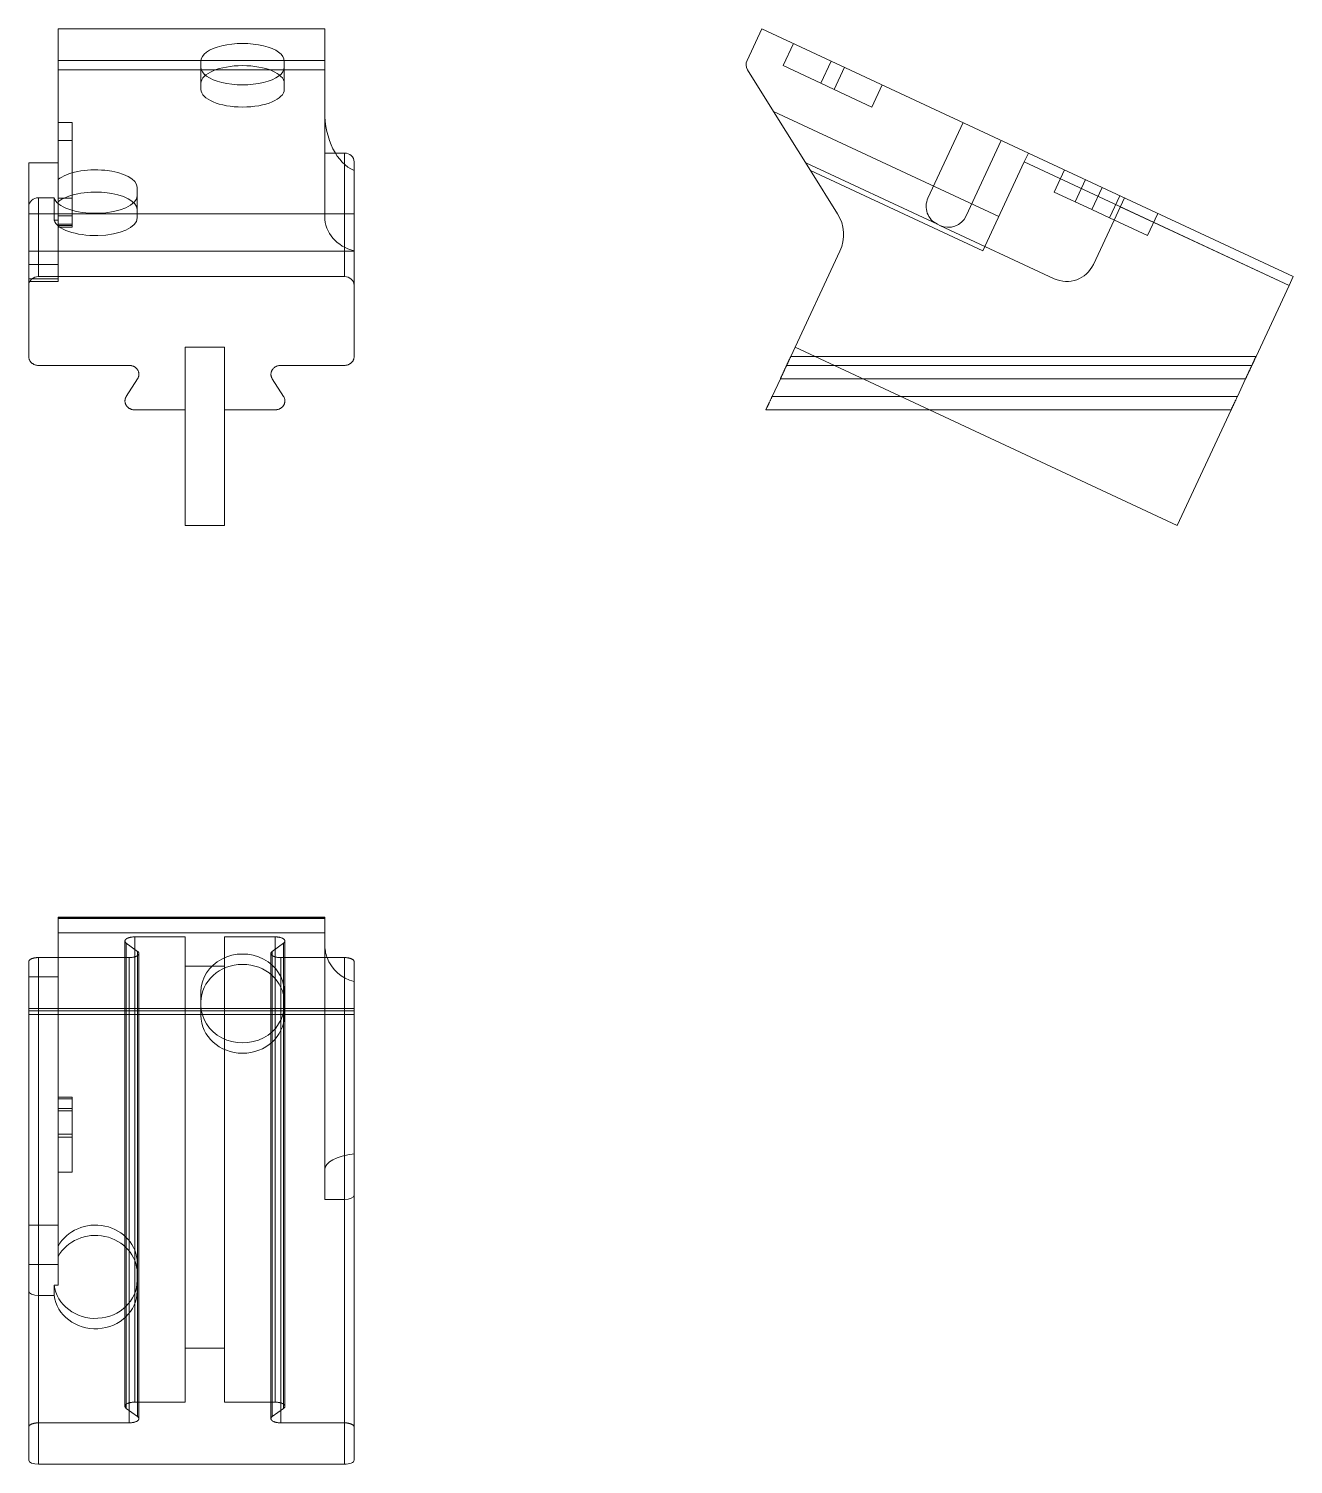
# Model space of a CAD drawing. Header units: millimetres. Extents: x 88508 to 142116, y -5268 to 20283.
# Drawn here: x 113839 to 113968, y -2788.7 to -2642.4 of the extents above; entities that cross this region are included whole.
import ezdxf

# ---------------------------------------------------------------- set-up
doc = ezdxf.new("R2010")
doc.units = ezdxf.units.MM
doc.linetypes.add('DASHED', pattern=[0])
doc.layers.add('157', color=7, linetype='Continuous', true_color=0xffffff)

msp = doc.modelspace()

# ---------------------------------------------------------------- linework, layer by layer
at = {"layer": '157', "color": 2, "linetype": 'Continuous', "lineweight": 13}
for p, q in [((113841.994, -2642.353), (113841.994, -2645.581)), ((113841.994, -2646.534), (113841.994, -2645.581)), ((113841.994, -2656.031), (113841.994, -2646.534)), ((113841.994, -2733.099), (113841.994, -2732.947)), ((113841.994, -2737.073), (113841.994, -2733.099))]:
    msp.add_line(p, q, dxfattribs=at)
at = {"layer": '157', "color": 11, "linetype": 'Continuous', "lineweight": 13}
for p, q in [((113867.414, -2642.353), (113841.994, -2642.353)), ((113940.947, -2655.031), (113967.954, -2667.625)), ((113838.994, -2661.219), (113838.994, -2656.031)), ((113872.184, -2656.809), (113872.184, -2661.219)), ((113918.731, -2656.809), (113921.487, -2661.219)), ((113838.994, -2665.029), (113838.994, -2661.219)), ((113872.184, -2665.029), (113872.184, -2661.219)), ((113838.994, -2665.029), (113838.994, -2675.78)), ((113872.184, -2665.029), (113872.184, -2675.78)), ((113921.72, -2665.029), (113916.707, -2675.78)), ((113964.152, -2675.78), (113967.532, -2668.532)), ((113967.532, -2668.532), (113967.954, -2667.625)), ((113854.964, -2674.827), (113854.964, -2681.218)), ((113854.964, -2674.827), (113858.964, -2674.827)), ((113858.964, -2674.827), (113858.964, -2681.218)), ((113839.994, -2676.686), (113849.232, -2676.686)), ((113871.184, -2676.686), (113864.697, -2676.686)), ((113963.729, -2676.686), (113916.284, -2676.686)), ((113850.098, -2678.045), (113848.944, -2679.858)), ((113863.83, -2678.045), (113864.985, -2679.858)), ((113915.65, -2678.045), (113914.805, -2679.858)), ((113962.25, -2679.858), (113963.096, -2678.045)), ((113854.964, -2681.218), (113849.81, -2681.218)), ((113854.964, -2693), (113854.964, -2681.218)), ((113858.964, -2681.218), (113858.964, -2693)), ((113858.964, -2681.218), (113864.119, -2681.218)), ((113961.616, -2681.218), (113914.171, -2681.218)), ((113930.856, -2681.218), (113956.122, -2693)), ((113956.122, -2693), (113961.616, -2681.218)), ((113854.964, -2693), (113858.964, -2693)), ((113869.184, -2732.947), (113841.994, -2732.947)), ((113848.81, -2735.383), (113848.81, -2782.828)), ((113854.964, -2734.96), (113849.81, -2734.96)), ((113854.964, -2751.645), (113854.964, -2734.96)), ((113858.964, -2734.96), (113864.119, -2734.96)), ((113858.964, -2751.645), (113858.964, -2734.96)), ((113865.119, -2782.828), (113865.119, -2735.383)), ((113838.994, -2784.941), (113838.994, -2737.496)), ((113839.994, -2737.073), (113848.81, -2737.073)), ((113871.184, -2737.073), (113865.119, -2737.073)), ((113872.184, -2784.941), (113872.184, -2737.496)), ((113854.964, -2737.94), (113858.964, -2737.94)), ((113854.964, -2776.911), (113854.964, -2751.645)), ((113858.964, -2751.645), (113858.964, -2776.911)), ((113854.964, -2776.911), (113858.964, -2776.911)), ((113854.964, -2782.405), (113854.964, -2776.911)), ((113858.964, -2776.911), (113858.964, -2782.405)), ((113849.81, -2782.405), (113854.964, -2782.405)), ((113864.119, -2782.405), (113858.964, -2782.405)), ((113848.944, -2783.039), (113850.098, -2783.884)), ((113864.985, -2783.039), (113863.83, -2783.884)), ((113838.994, -2788.321), (113838.994, -2784.941)), ((113849.232, -2784.518), (113839.994, -2784.518)), ((113864.697, -2784.518), (113871.184, -2784.518)), ((113872.184, -2784.941), (113872.184, -2788.321)), ((113871.184, -2788.743), (113839.994, -2788.743))]:
    msp.add_line(p, q, dxfattribs=at)
at = {"layer": '157', "color": 31, "linetype": 'Continuous', "lineweight": 13}
for p, q in [((113869.184, -2645.581), (113869.184, -2642.353)), ((113912.252, -2645.581), (113913.757, -2642.353)), ((113913.757, -2642.353), (113940.947, -2655.031)), ((113869.184, -2646.534), (113869.184, -2645.581)), ((113869.184, -2650.779), (113869.184, -2646.534)), ((113914.963, -2650.779), (113912.31, -2646.534)), ((113918.731, -2656.809), (113914.963, -2650.779)), ((113871.184, -2655.031), (113870.262, -2655.031)), ((113940.947, -2655.031), (113940.524, -2655.938)), ((113838.994, -2656.031), (113841.994, -2656.031)), ((113872.184, -2655.938), (113872.184, -2656.809)), ((113936.298, -2665.001), (113918.731, -2656.809)), ((113940.524, -2655.938), (113936.298, -2665.001)), ((113869.184, -2733.099), (113869.184, -2732.947)), ((113869.184, -2735.752), (113869.184, -2733.099))]:
    msp.add_line(p, q, dxfattribs=at)
at = {"layer": '157', "color": 31, "linetype": 'DASHED', "lineweight": 13}
for p, q in [((113916.975, -2643.853), (113915.919, -2646.116)), ((113856.554, -2647.913), (113856.554, -2645.649)), ((113865.054, -2645.649), (113865.054, -2647.913)), ((113915.919, -2646.116), (113919.771, -2647.913)), ((113856.554, -2647.913), (113856.554, -2648.546)), ((113865.054, -2647.913), (113865.054, -2648.546)), ((113919.771, -2647.913), (113921.131, -2648.546)), ((113924.982, -2650.343), (113926.038, -2648.079)), ((113924.982, -2650.343), (113921.131, -2648.546)), ((113869.184, -2650.779), (113869.184, -2661.491)), ((113843.436, -2651.928), (113841.994, -2651.928)), ((113843.436, -2659.632), (113843.436, -2651.928)), ((113930.699, -2659.632), (113934.292, -2651.928)), ((113841.994, -2653.739), (113843.436, -2653.739)), ((113938.176, -2653.739), (113934.583, -2661.443)), ((113870.262, -2655.031), (113869.184, -2655.031)), ((113841.994, -2656.031), (113841.994, -2662.29)), ((113944.617, -2656.743), (113943.561, -2659.009)), ((113841.584, -2659.596), (113840.354, -2659.596)), ((113841.584, -2661.861), (113841.584, -2659.596)), ((113843.436, -2662.29), (113843.436, -2659.632)), ((113850.054, -2660.805), (113850.054, -2658.539)), ((113947.412, -2660.805), (113943.561, -2659.009)), ((113949.678, -2661.861), (113950.735, -2659.596)), ((113850.054, -2661.65), (113850.054, -2660.805)), ((113949.225, -2661.65), (113947.412, -2660.805)), ((113953.077, -2663.446), (113954.133, -2661.181)), ((113841.994, -2661.861), (113841.584, -2661.861)), ((113841.994, -2662.41), (113841.994, -2662.29)), ((113841.994, -2662.41), (113841.994, -2667.844)), ((113841.994, -2662.598), (113843.436, -2662.598)), ((113843.436, -2662.41), (113843.436, -2662.29)), ((113843.436, -2662.41), (113843.436, -2662.598)), ((113931.926, -2662.41), (113931.667, -2662.29)), ((113953.077, -2663.446), (113949.225, -2661.65)), ((113838.994, -2668.125), (113841.994, -2668.125)), ((113841.994, -2668.125), (113841.994, -2667.844)), ((113869.184, -2735.752), (113869.184, -2758.723)), ((113838.994, -2739.033), (113841.994, -2739.033)), ((113841.994, -2739.033), (113841.994, -2752.456)), ((113856.554, -2740.56), (113856.554, -2741.919)), ((113865.054, -2740.56), (113865.054, -2741.919)), ((113856.554, -2742.975), (113856.554, -2741.919)), ((113865.054, -2741.919), (113865.054, -2742.975)), ((113843.436, -2751.301), (113841.994, -2751.301)), ((113843.436, -2752.456), (113843.436, -2751.301)), ((113841.994, -2752.456), (113841.994, -2752.714)), ((113841.994, -2752.714), (113841.994, -2764.367)), ((113843.436, -2752.714), (113843.436, -2752.456)), ((113843.436, -2755.372), (113843.436, -2752.714)), ((113843.436, -2755.081), (113841.994, -2755.081)), ((113843.436, -2758.964), (113843.436, -2755.372)), ((113841.994, -2758.964), (113843.436, -2758.964)), ((113869.184, -2758.723), (113869.184, -2761.735)), ((113871.184, -2761.735), (113869.184, -2761.735)), ((113841.994, -2764.367), (113841.994, -2768.354)), ((113850.054, -2770.014), (113850.054, -2768.201)), ((113841.994, -2768.354), (113841.994, -2770.467)), ((113841.994, -2770.467), (113841.584, -2770.467)), ((113841.584, -2770.467), (113841.584, -2771.523)), ((113850.054, -2771.07), (113850.054, -2770.014)), ((113841.584, -2771.523), (113840.354, -2771.523))]:
    msp.add_line(p, q, dxfattribs=at)
at = {"layer": '157', "color": 155, "linetype": 'Continuous', "lineweight": 13}
for p, q in [((113841.994, -2645.581), (113869.184, -2645.581)), ((113869.184, -2646.534), (113841.994, -2646.534)), ((113914.963, -2650.779), (113937.935, -2661.491)), ((113940.524, -2655.938), (113967.532, -2668.532)), ((113872.184, -2661.219), (113838.994, -2661.219)), ((113872.184, -2665.029), (113838.994, -2665.029)), ((113964.152, -2675.78), (113916.707, -2675.78)), ((113963.096, -2678.045), (113915.65, -2678.045)), ((113962.25, -2679.858), (113914.805, -2679.858)), ((113869.184, -2733.099), (113841.994, -2733.099)), ((113849.81, -2782.405), (113849.81, -2734.96)), ((113864.119, -2782.405), (113864.119, -2734.96)), ((113839.994, -2784.518), (113839.994, -2737.073)), ((113871.184, -2784.518), (113871.184, -2737.073)), ((113849.232, -2784.518), (113849.232, -2783.25)), ((113864.697, -2784.518), (113864.697, -2783.25))]:
    msp.add_line(p, q, dxfattribs=at)
at = {"layer": '157', "color": 155, "linetype": 'DASHED', "lineweight": 13}
for p, q in [((113920.826, -2645.649), (113919.771, -2647.913)), ((113919.771, -2647.913), (113920.826, -2645.649)), ((113921.131, -2648.546), (113922.186, -2646.283)), ((113922.186, -2646.283), (113921.131, -2648.546)), ((113871.184, -2655.031), (113871.184, -2667.625)), ((113843.436, -2659.632), (113841.994, -2659.632)), ((113947.412, -2660.805), (113948.469, -2658.539)), ((113950.281, -2659.384), (113949.225, -2661.65)), ((113950.312, -2660.502), (113967.532, -2668.532)), ((113841.994, -2661.443), (113843.436, -2661.443)), ((113841.994, -2662.29), (113843.436, -2662.29)), ((113843.436, -2662.41), (113841.994, -2662.41)), ((113838.994, -2666.393), (113841.994, -2666.393)), ((113838.994, -2667.844), (113841.994, -2667.844)), ((113964.152, -2675.78), (113916.707, -2675.78)), ((113963.096, -2678.045), (113915.65, -2678.045)), ((113962.25, -2679.858), (113914.805, -2679.858)), ((113841.994, -2733.041), (113869.184, -2733.041)), ((113848.944, -2783.039), (113848.944, -2735.594)), ((113864.985, -2783.039), (113864.985, -2735.594)), ((113849.232, -2783.25), (113849.232, -2737.073)), ((113850.098, -2783.884), (113850.098, -2736.439)), ((113863.83, -2783.884), (113863.83, -2736.439)), ((113864.697, -2783.25), (113864.697, -2737.073)), ((113872.184, -2742.276), (113838.994, -2742.276)), ((113872.184, -2742.509), (113838.994, -2742.509)), ((113843.436, -2751.488), (113841.994, -2751.488)), ((113841.994, -2752.456), (113843.436, -2752.456)), ((113843.436, -2752.714), (113841.994, -2752.714)), ((113841.994, -2755.372), (113843.436, -2755.372)), ((113871.184, -2761.735), (113871.184, -2788.743)), ((113838.994, -2764.367), (113841.994, -2764.367)), ((113838.994, -2768.354), (113841.994, -2768.354))]:
    msp.add_line(p, q, dxfattribs=at)
at = {"layer": '157', "color": 2, "linetype": 'DASHED', "lineweight": 13}
for p, q in [((113918.245, -2656.031), (113931.667, -2662.29)), ((113946.762, -2657.743), (113945.706, -2660.009)), ((113931.926, -2662.41), (113943.578, -2667.844)), ((113947.565, -2666.393), (113949.678, -2661.861)), ((113841.994, -2739.033), (113841.994, -2737.073))]:
    msp.add_line(p, q, dxfattribs=at)
at = {"layer": '157', "color": 11, "linetype": 'DASHED', "lineweight": 13}
for p, q in [((113871.184, -2667.625), (113839.994, -2667.625)), ((113916.707, -2675.78), (113916.684, -2675.829)), ((113930.856, -2681.218), (113917.151, -2674.827)), ((113916.284, -2676.686), (113916.284, -2676.686)), ((113915.669, -2678.005), (113915.65, -2678.045)), ((113914.805, -2679.858), (113914.792, -2679.886)), ((113914.194, -2681.168), (113914.171, -2681.218)), ((113867.414, -2734.546), (113841.994, -2734.546)), ((113850.098, -2736.439), (113848.944, -2735.594)), ((113863.83, -2736.439), (113864.985, -2735.594)), ((113848.81, -2737.073), (113849.232, -2737.073)), ((113850.232, -2784.096), (113850.232, -2736.65)), ((113863.697, -2736.65), (113863.697, -2784.096)), ((113865.119, -2737.073), (113864.697, -2737.073)), ((113838.994, -2742.883), (113872.184, -2742.883))]:
    msp.add_line(p, q, dxfattribs=at)
at = {"layer": '157', "color": 31, "linetype": 'Continuous', "lineweight": 13}
msp.add_arc((113913.158, -2646.004), 1, 155, 212, dxfattribs=at)
at = {"layer": '157', "color": 31, "linetype": 'DASHED', "lineweight": 13}
for centre, start, end in [((113932.512, -2660.477), 155, 245), ((113932.771, -2660.598), 245, 335)]:
    msp.add_arc(centre, 2, start, end, dxfattribs=at)
at = {"layer": '157', "color": 11, "linetype": 'Continuous', "lineweight": 13}
msp.add_arc((113918.095, -2663.339), 4, 335, 32, dxfattribs=at)
at = {"layer": '157', "color": 2, "linetype": 'DASHED', "lineweight": 13}
msp.add_arc((113944.846, -2665.125), 3, 245, 335, dxfattribs=at)
at = {"layer": '157', "color": 31, "linetype": 'DASHED', "lineweight": 13}
for centre, major_axis, ratio, start_param, end_param in [((113860.804, -2645.649), (4.25, 0), 0.4226183, 0, 3.1415927), ((113860.804, -2647.913), (-4.25, 0), 0.4226183, 3.1415927, 6.2831853), ((113860.804, -2646.283), (-4.25, 0), 0.4226183, 0, 3.1415927), ((113860.804, -2648.546), (4.25, 0), 0.4226183, 3.1415927, 6.2831853), ((113845.804, -2658.539), (-4.25, 0), 0.4226183, 3.1415925, 5.824128), ((113839.994, -2660.502), (1, 0), 0.9063078, 1.5707963, 3.1415927), ((113845.804, -2659.384), (-4.25, 0), 0.4226183, 0.1179202, 3.1415927), ((113845.804, -2660.805), (4.25, 0), 0.4226183, 0, 2.6825353), ((113845.804, -2661.65), (4.25, 0), 0.4226183, 3.2595128, 6.2831853), ((113873.184, -2661.491), (-4, 0), 0.9063078, 0, 1.3181161), ((113860.804, -2740.56), (4.25, 0), 0.9063078, 0, 3.1415927), ((113873.184, -2735.752), (4, 0), 0.9729733, 3.4880305, 4.4597087), ((113860.804, -2741.615), (-4.25, 0), 0.9063078, 3.1415927, 6.2831853), ((113860.804, -2741.919), (-4.25, 0), 0.9063078, 0, 3.1415927), ((113860.804, -2742.975), (4.25, 0), 0.9063078, 3.1415927, 6.2831853), ((113873.184, -2758.723), (-4, 0), 0.4226183, 4.9650692, 6.2831853), ((113871.184, -2761.313), (1, 0), 0.4226183, 4.712389, 6.2831853), ((113845.804, -2768.201), (-4.25, 0), 0.9063078, 3.1415924, 5.824128), ((113845.804, -2769.258), (4.25, 0), 0.9063078, 0, 2.6825353), ((113839.994, -2771.101), (1, 0), 0.4226183, 3.1415927, 4.712389), ((113845.804, -2770.014), (-4.25, 0), 0.9063078, 0.1179202, 3.1415927), ((113845.804, -2771.07), (4.25, 0), 0.9063078, 3.2595128, 6.2831853)]:
    msp.add_ellipse(centre, major_axis=major_axis, ratio=ratio, start_param=start_param, end_param=end_param, dxfattribs=at)
at = {"layer": '157', "color": 31, "linetype": 'Continuous', "lineweight": 13}
for centre, major_axis, ratio, start_param, end_param in [((113873.184, -2650.779), (0, 6.228), 0.6422266, 1.5707963, 2.8889124), ((113871.184, -2655.938), (1, 0), 0.9063078, 0, 1.5707963), ((113873.184, -2735.752), (4, 0), 0.9729733, 3.1415927, 3.4880306)]:
    msp.add_ellipse(centre, major_axis=major_axis, ratio=ratio, start_param=start_param, end_param=end_param, dxfattribs=at)
at = {"layer": '157', "color": 11, "linetype": 'DASHED', "lineweight": 13}
for centre, start_param, end_param in [((113839.994, -2668.532), 4.712389, 6.2831853), ((113871.184, -2668.532), 3.1415927, 4.712389)]:
    msp.add_ellipse(centre, major_axis=(-1, 0), ratio=0.9063078, start_param=start_param, end_param=end_param, dxfattribs=at)
at = {"layer": '157', "color": 11, "linetype": 'Continuous', "lineweight": 13}
for centre, start_param, end_param in [((113839.994, -2788.321), 0, 1.5707963), ((113871.184, -2788.321), 1.5707963, 3.1415927)]:
    msp.add_ellipse(centre, major_axis=(-1, 0), ratio=0.4226183, start_param=start_param, end_param=end_param, dxfattribs=at)
msp.add_open_spline([(113869.184, -2642.353), (113867.414, -2642.353)], degree=1, dxfattribs=at)
at = {"layer": '157', "color": 155, "linetype": 'DASHED', "lineweight": 13}
for points in [[(113839.994, -2659.596), (113839.994, -2662.272), (113839.994, -2664.949), (113839.994, -2667.625)], [(113839.994, -2771.523), (113839.994, -2777.263), (113839.994, -2783.003), (113839.994, -2788.743)]]:
    msp.add_open_spline(points, degree=3, dxfattribs=at)
at = {"layer": '157', "color": 31, "linetype": 'DASHED', "lineweight": 13}
for points in [[(113840.354, -2659.596), (113839.994, -2659.596)], [(113840.354, -2771.523), (113839.994, -2771.523)]]:
    msp.add_open_spline(points, degree=1, dxfattribs=at)
at = {"layer": '157', "color": 11, "linetype": 'Continuous', "lineweight": 13}
for points, knots in [([(113838.994, -2675.78), (113838.994, -2675.809), (113838.996, -2675.839), (113839.002, -2675.898), (113839.007, -2675.927), (113839.02, -2675.986), (113839.028, -2676.014), (113839.047, -2676.071), (113839.058, -2676.099), (113839.083, -2676.154), (113839.097, -2676.181), (113839.128, -2676.233), (113839.145, -2676.259), (113839.181, -2676.308), (113839.201, -2676.332), (113839.242, -2676.378), (113839.264, -2676.4), (113839.311, -2676.442), (113839.335, -2676.462), (113839.386, -2676.499), (113839.412, -2676.517), (113839.466, -2676.55), (113839.495, -2676.565), (113839.552, -2676.593), (113839.582, -2676.606), (113839.643, -2676.629), (113839.673, -2676.638), (113839.736, -2676.656), (113839.768, -2676.663), (113839.864, -2676.68), (113839.929, -2676.686), (113839.994, -2676.686)], [0, 0, 0, 0, 0.0625, 0.0625, 0.125, 0.125, 0.1875, 0.1875, 0.25, 0.25, 0.3125, 0.3125, 0.375, 0.375, 0.4375, 0.4375, 0.5, 0.5, 0.5625, 0.5625, 0.625, 0.625, 0.6875, 0.6875, 0.75, 0.75, 0.8125, 0.8125, 0.875, 0.875, 1, 1, 1, 1]), ([(113871.184, -2676.686), (113871.217, -2676.686), (113871.25, -2676.685), (113871.315, -2676.679), (113871.348, -2676.674), (113871.412, -2676.663), (113871.444, -2676.656), (113871.506, -2676.638), (113871.537, -2676.628), (113871.598, -2676.606), (113871.627, -2676.593), (113871.685, -2676.565), (113871.713, -2676.55), (113871.767, -2676.517), (113871.794, -2676.499), (113871.844, -2676.461), (113871.869, -2676.441), (113871.915, -2676.399), (113871.937, -2676.377), (113871.978, -2676.331), (113871.998, -2676.308), (113872.034, -2676.258), (113872.051, -2676.233), (113872.082, -2676.18), (113872.096, -2676.154), (113872.121, -2676.099), (113872.132, -2676.071), (113872.151, -2676.014), (113872.159, -2675.985), (113872.178, -2675.898), (113872.184, -2675.839), (113872.184, -2675.78)], [0, 0, 0, 0, 0.0625, 0.0625, 0.125, 0.125, 0.1875, 0.1875, 0.25, 0.25, 0.3125, 0.3125, 0.375, 0.375, 0.4375, 0.4375, 0.5, 0.5, 0.5625, 0.5625, 0.625, 0.625, 0.6875, 0.6875, 0.75, 0.75, 0.8125, 0.8125, 0.875, 0.875, 1, 1, 1, 1]), ([(113916.284, -2676.686), (113916.284, -2676.686), (113916.285, -2676.685), (113916.288, -2676.679), (113916.29, -2676.674), (113916.295, -2676.663), (113916.298, -2676.656), (113916.306, -2676.638), (113916.311, -2676.628), (113916.322, -2676.606), (113916.328, -2676.593), (113916.341, -2676.565), (113916.348, -2676.55), (113916.363, -2676.517), (113916.371, -2676.499), (113916.389, -2676.461), (113916.398, -2676.441), (113916.418, -2676.399), (113916.428, -2676.377), (113916.45, -2676.331), (113916.461, -2676.308), (113916.484, -2676.258), (113916.496, -2676.233), (113916.52, -2676.18), (113916.533, -2676.154), (113916.558, -2676.099), (113916.571, -2676.071), (113916.598, -2676.014), (113916.611, -2675.985), (113916.652, -2675.898), (113916.679, -2675.839), (113916.707, -2675.78)], [0, 0, 0, 0, 0.0625, 0.0625, 0.125, 0.125, 0.1875, 0.1875, 0.25, 0.25, 0.3125, 0.3125, 0.375, 0.375, 0.4375, 0.4375, 0.5, 0.5, 0.5625, 0.5625, 0.625, 0.625, 0.6875, 0.6875, 0.75, 0.75, 0.8125, 0.8125, 0.875, 0.875, 1, 1, 1, 1]), ([(113963.729, -2676.686), (113963.729, -2676.686), (113963.73, -2676.685), (113963.733, -2676.679), (113963.735, -2676.674), (113963.74, -2676.663), (113963.744, -2676.656), (113963.752, -2676.638), (113963.756, -2676.628), (113963.767, -2676.606), (113963.773, -2676.593), (113963.786, -2676.565), (113963.793, -2676.55), (113963.808, -2676.517), (113963.817, -2676.499), (113963.834, -2676.461), (113963.844, -2676.441), (113963.863, -2676.399), (113963.873, -2676.377), (113963.895, -2676.331), (113963.906, -2676.308), (113963.929, -2676.258), (113963.941, -2676.233), (113963.965, -2676.18), (113963.978, -2676.154), (113964.003, -2676.099), (113964.016, -2676.071), (113964.043, -2676.014), (113964.056, -2675.985), (113964.097, -2675.898), (113964.124, -2675.839), (113964.152, -2675.78)], [0, 0, 0, 0, 0.0625, 0.0625, 0.125, 0.125, 0.1875, 0.1875, 0.25, 0.25, 0.3125, 0.3125, 0.375, 0.375, 0.4375, 0.4375, 0.5, 0.5, 0.5625, 0.5625, 0.625, 0.625, 0.6875, 0.6875, 0.75, 0.75, 0.8125, 0.8125, 0.875, 0.875, 1, 1, 1, 1]), ([(113850.098, -2678.045), (113850.109, -2678.028), (113850.12, -2678.011), (113850.139, -2677.975), (113850.148, -2677.957), (113850.173, -2677.902), (113850.201, -2677.828), (113850.218, -2677.751), (113850.227, -2677.692), (113850.229, -2677.672), (113850.232, -2677.633), (113850.232, -2677.613), (113850.232, -2677.554), (113850.23, -2677.515), (113850.221, -2677.457), (113850.218, -2677.438), (113850.21, -2677.399), (113850.205, -2677.379), (113850.188, -2677.322), (113850.174, -2677.284), (113850.149, -2677.229), (113850.14, -2677.211), (113850.121, -2677.176), (113850.111, -2677.158), (113850.089, -2677.124), (113850.077, -2677.107), (113850.053, -2677.074), (113850.028, -2677.042), (113850, -2677.011), (113849.971, -2676.981), (113849.956, -2676.967), (113849.91, -2676.924), (113849.877, -2676.898), (113849.808, -2676.85), (113849.771, -2676.828), (113849.715, -2676.798), (113849.695, -2676.789), (113849.656, -2676.771), (113849.636, -2676.763), (113849.576, -2676.74), (113849.534, -2676.727), (113849.471, -2676.712), (113849.449, -2676.707), (113849.407, -2676.7), (113849.385, -2676.696), (113849.32, -2676.689), (113849.276, -2676.686), (113849.232, -2676.686)], [0, 0, 0, 0, 0.03125, 0.03125, 0.0625, 0.0625, 0.125, 0.1875, 0.1875, 0.21875, 0.21875, 0.25, 0.25, 0.3125, 0.3125, 0.34375, 0.34375, 0.375, 0.375, 0.4375, 0.4375, 0.46875, 0.46875, 0.5, 0.5, 0.53125, 0.53125, 0.5625, 0.59375, 0.59375, 0.625, 0.625, 0.6875, 0.6875, 0.75, 0.75, 0.78125, 0.78125, 0.8125, 0.8125, 0.875, 0.875, 0.90625, 0.90625, 0.9375, 0.9375, 1, 1, 1, 1]), ([(113864.697, -2676.686), (113864.653, -2676.686), (113864.566, -2676.691), (113864.481, -2676.706), (113864.396, -2676.727), (113864.355, -2676.74), (113864.294, -2676.762), (113864.274, -2676.77), (113864.235, -2676.788), (113864.216, -2676.797), (113864.159, -2676.827), (113864.123, -2676.849), (113864.071, -2676.885), (113864.054, -2676.897), (113864.021, -2676.924), (113864.005, -2676.937), (113863.959, -2676.979), (113863.93, -2677.009), (113863.89, -2677.056), (113863.877, -2677.072), (113863.853, -2677.105), (113863.842, -2677.122), (113863.82, -2677.156), (113863.81, -2677.173), (113863.79, -2677.209), (113863.772, -2677.245), (113863.757, -2677.282), (113863.743, -2677.319), (113863.736, -2677.338), (113863.725, -2677.377), (113863.72, -2677.396), (113863.712, -2677.435), (113863.708, -2677.454), (113863.699, -2677.513), (113863.697, -2677.552), (113863.697, -2677.612), (113863.697, -2677.632), (113863.7, -2677.671), (113863.702, -2677.691), (113863.711, -2677.75), (113863.719, -2677.789), (113863.736, -2677.846), (113863.743, -2677.865), (113863.757, -2677.902), (113863.764, -2677.921), (113863.789, -2677.976), (113863.809, -2678.011), (113863.83, -2678.045)], [0, 0, 0, 0, 0.0625, 0.125, 0.125, 0.1875, 0.1875, 0.21875, 0.21875, 0.25, 0.25, 0.3125, 0.3125, 0.34375, 0.34375, 0.375, 0.375, 0.4375, 0.4375, 0.46875, 0.46875, 0.5, 0.5, 0.53125, 0.53125, 0.5625, 0.59375, 0.59375, 0.625, 0.625, 0.65625, 0.65625, 0.6875, 0.6875, 0.75, 0.75, 0.78125, 0.78125, 0.8125, 0.8125, 0.875, 0.875, 0.90625, 0.90625, 0.9375, 0.9375, 1, 1, 1, 1]), ([(113916.284, -2676.686), (113916.284, -2676.686), (113916.282, -2676.691), (113916.275, -2676.706), (113916.265, -2676.727), (113916.259, -2676.74), (113916.249, -2676.762), (113916.245, -2676.77), (113916.237, -2676.788), (113916.232, -2676.797), (113916.219, -2676.827), (113916.208, -2676.849), (113916.191, -2676.885), (113916.186, -2676.897), (113916.173, -2676.924), (113916.167, -2676.937), (113916.148, -2676.979), (113916.134, -2677.009), (113916.112, -2677.056), (113916.104, -2677.072), (113916.089, -2677.105), (113916.081, -2677.122), (113916.065, -2677.156), (113916.057, -2677.173), (113916.04, -2677.209), (113916.024, -2677.245), (113916.006, -2677.282), (113915.989, -2677.319), (113915.98, -2677.338), (113915.962, -2677.377), (113915.953, -2677.396), (113915.935, -2677.435), (113915.926, -2677.454), (113915.899, -2677.513), (113915.88, -2677.552), (113915.853, -2677.612), (113915.843, -2677.632), (113915.825, -2677.671), (113915.816, -2677.691), (113915.788, -2677.75), (113915.77, -2677.789), (113915.743, -2677.846), (113915.735, -2677.865), (113915.717, -2677.902), (113915.708, -2677.921), (113915.683, -2677.976), (113915.666, -2678.011), (113915.65, -2678.045)], [0, 0, 0, 0, 0.0625, 0.125, 0.125, 0.1875, 0.1875, 0.21875, 0.21875, 0.25, 0.25, 0.3125, 0.3125, 0.34375, 0.34375, 0.375, 0.375, 0.4375, 0.4375, 0.46875, 0.46875, 0.5, 0.5, 0.53125, 0.53125, 0.5625, 0.59375, 0.59375, 0.625, 0.625, 0.65625, 0.65625, 0.6875, 0.6875, 0.75, 0.75, 0.78125, 0.78125, 0.8125, 0.8125, 0.875, 0.875, 0.90625, 0.90625, 0.9375, 0.9375, 1, 1, 1, 1]), ([(113963.096, -2678.045), (113963.112, -2678.011), (113963.128, -2677.976), (113963.154, -2677.921), (113963.162, -2677.902), (113963.18, -2677.865), (113963.189, -2677.846), (113963.215, -2677.789), (113963.234, -2677.75), (113963.261, -2677.691), (113963.27, -2677.671), (113963.289, -2677.632), (113963.298, -2677.612), (113963.325, -2677.552), (113963.344, -2677.513), (113963.371, -2677.454), (113963.38, -2677.435), (113963.399, -2677.396), (113963.407, -2677.377), (113963.425, -2677.338), (113963.434, -2677.319), (113963.452, -2677.282), (113963.469, -2677.245), (113963.486, -2677.209), (113963.502, -2677.173), (113963.51, -2677.156), (113963.526, -2677.122), (113963.534, -2677.105), (113963.549, -2677.072), (113963.557, -2677.056), (113963.579, -2677.009), (113963.593, -2676.979), (113963.612, -2676.937), (113963.619, -2676.924), (113963.631, -2676.897), (113963.637, -2676.885), (113963.654, -2676.849), (113963.664, -2676.827), (113963.678, -2676.797), (113963.682, -2676.788), (113963.69, -2676.77), (113963.694, -2676.762), (113963.704, -2676.74), (113963.71, -2676.727), (113963.72, -2676.706), (113963.727, -2676.691), (113963.729, -2676.686), (113963.729, -2676.686)], [0, 0, 0, 0, 0.0625343, 0.0625343, 0.0938014, 0.0938014, 0.1250685, 0.1250685, 0.1876028, 0.1876028, 0.2188699, 0.2188699, 0.250137, 0.250137, 0.3126713, 0.3126713, 0.3439384, 0.3439384, 0.3752055, 0.3752055, 0.4064727, 0.4064727, 0.4377398, 0.4690069, 0.4690069, 0.500274, 0.500274, 0.5315412, 0.5315412, 0.5628083, 0.5628083, 0.6253426, 0.6253426, 0.6566097, 0.6566097, 0.6878768, 0.6878768, 0.7504111, 0.7504111, 0.7816782, 0.7816782, 0.8129453, 0.8129453, 0.8754796, 0.8754796, 0.9380138, 1, 1, 1, 1]), ([(113849.81, -2681.218), (113849.766, -2681.218), (113849.679, -2681.212), (113849.594, -2681.197), (113849.51, -2681.177), (113849.468, -2681.164), (113849.408, -2681.141), (113849.388, -2681.133), (113849.349, -2681.116), (113849.329, -2681.106), (113849.273, -2681.077), (113849.236, -2681.055), (113849.184, -2681.019), (113849.167, -2681.006), (113849.135, -2680.98), (113849.119, -2680.966), (113849.072, -2680.924), (113849.043, -2680.895), (113849.003, -2680.848), (113848.991, -2680.832), (113848.966, -2680.799), (113848.955, -2680.782), (113848.933, -2680.748), (113848.923, -2680.73), (113848.903, -2680.695), (113848.885, -2680.659), (113848.87, -2680.622), (113848.856, -2680.584), (113848.85, -2680.565), (113848.838, -2680.527), (113848.833, -2680.508), (113848.825, -2680.469), (113848.821, -2680.449), (113848.813, -2680.39), (113848.81, -2680.351), (113848.81, -2680.292), (113848.81, -2680.272), (113848.813, -2680.232), (113848.815, -2680.213), (113848.824, -2680.154), (113848.833, -2680.115), (113848.849, -2680.058), (113848.856, -2680.039), (113848.87, -2680.001), (113848.878, -2679.983), (113848.903, -2679.928), (113848.922, -2679.892), (113848.944, -2679.858)], [0, 0, 0, 0, 0.0625, 0.125, 0.125, 0.1875, 0.1875, 0.21875, 0.21875, 0.25, 0.25, 0.3125, 0.3125, 0.34375, 0.34375, 0.375, 0.375, 0.4375, 0.4375, 0.46875, 0.46875, 0.5, 0.5, 0.53125, 0.53125, 0.5625, 0.59375, 0.59375, 0.625, 0.625, 0.65625, 0.65625, 0.6875, 0.6875, 0.75, 0.75, 0.78125, 0.78125, 0.8125, 0.8125, 0.875, 0.875, 0.90625, 0.90625, 0.9375, 0.9375, 1, 1, 1, 1]), ([(113864.985, -2679.858), (113864.996, -2679.875), (113865.006, -2679.893), (113865.026, -2679.928), (113865.035, -2679.946), (113865.06, -2680.001), (113865.088, -2680.076), (113865.105, -2680.152), (113865.113, -2680.211), (113865.115, -2680.231), (113865.118, -2680.271), (113865.119, -2680.29), (113865.119, -2680.349), (113865.116, -2680.388), (113865.108, -2680.447), (113865.105, -2680.466), (113865.096, -2680.505), (113865.091, -2680.524), (113865.075, -2680.582), (113865.061, -2680.619), (113865.036, -2680.674), (113865.027, -2680.692), (113865.008, -2680.728), (113864.997, -2680.745), (113864.976, -2680.78), (113864.964, -2680.797), (113864.94, -2680.83), (113864.914, -2680.862), (113864.887, -2680.892), (113864.858, -2680.922), (113864.843, -2680.937), (113864.797, -2680.979), (113864.764, -2681.005), (113864.694, -2681.054), (113864.658, -2681.076), (113864.601, -2681.105), (113864.582, -2681.115), (113864.543, -2681.132), (113864.523, -2681.141), (113864.462, -2681.163), (113864.421, -2681.176), (113864.357, -2681.192), (113864.336, -2681.196), (113864.293, -2681.204), (113864.272, -2681.207), (113864.207, -2681.215), (113864.163, -2681.218), (113864.119, -2681.218)], [0, 0, 0, 0, 0.03125, 0.03125, 0.0625, 0.0625, 0.125, 0.1875, 0.1875, 0.21875, 0.21875, 0.25, 0.25, 0.3125, 0.3125, 0.34375, 0.34375, 0.375, 0.375, 0.4375, 0.4375, 0.46875, 0.46875, 0.5, 0.5, 0.53125, 0.53125, 0.5625, 0.59375, 0.59375, 0.625, 0.625, 0.6875, 0.6875, 0.75, 0.75, 0.78125, 0.78125, 0.8125, 0.8125, 0.875, 0.875, 0.90625, 0.90625, 0.9375, 0.9375, 1, 1, 1, 1]), ([(113914.805, -2679.858), (113914.797, -2679.875), (113914.789, -2679.893), (113914.772, -2679.928), (113914.764, -2679.946), (113914.738, -2680.001), (113914.704, -2680.076), (113914.668, -2680.152), (113914.64, -2680.211), (113914.631, -2680.231), (113914.613, -2680.271), (113914.604, -2680.29), (113914.576, -2680.349), (113914.558, -2680.388), (113914.531, -2680.447), (113914.522, -2680.466), (113914.504, -2680.505), (113914.495, -2680.524), (113914.468, -2680.582), (113914.45, -2680.619), (113914.425, -2680.674), (113914.416, -2680.692), (113914.399, -2680.728), (113914.391, -2680.745), (113914.375, -2680.78), (113914.367, -2680.797), (113914.352, -2680.83), (113914.337, -2680.862), (113914.323, -2680.892), (113914.309, -2680.922), (113914.302, -2680.937), (113914.282, -2680.979), (113914.27, -2681.005), (113914.248, -2681.054), (113914.237, -2681.076), (113914.223, -2681.105), (113914.219, -2681.115), (113914.211, -2681.132), (113914.207, -2681.141), (113914.196, -2681.163), (113914.19, -2681.176), (113914.183, -2681.192), (113914.181, -2681.196), (113914.178, -2681.204), (113914.176, -2681.207), (113914.172, -2681.215), (113914.171, -2681.217), (113914.171, -2681.218)], [0, 0, 0, 0, 0.0312671, 0.0312671, 0.0625341, 0.0625341, 0.1250682, 0.1876023, 0.1876023, 0.2188694, 0.2188694, 0.2501365, 0.2501365, 0.3126706, 0.3126706, 0.3439376, 0.3439376, 0.3752047, 0.3752047, 0.4377388, 0.4377388, 0.4690059, 0.4690059, 0.5002729, 0.5002729, 0.53154, 0.53154, 0.562807, 0.5940741, 0.5940741, 0.6253411, 0.6253411, 0.6878753, 0.6878753, 0.7504094, 0.7504094, 0.7816764, 0.7816764, 0.8129435, 0.8129435, 0.8754776, 0.8754776, 0.9067447, 0.9067447, 0.9380117, 0.9380117, 1, 1, 1, 1]), ([(113962.25, -2679.858), (113962.242, -2679.875), (113962.234, -2679.893), (113962.218, -2679.928), (113962.209, -2679.946), (113962.184, -2680.001), (113962.149, -2680.076), (113962.113, -2680.152), (113962.086, -2680.211), (113962.076, -2680.231), (113962.058, -2680.271), (113962.049, -2680.29), (113962.021, -2680.349), (113962.003, -2680.388), (113961.976, -2680.447), (113961.967, -2680.466), (113961.949, -2680.505), (113961.94, -2680.524), (113961.913, -2680.582), (113961.895, -2680.619), (113961.87, -2680.674), (113961.861, -2680.692), (113961.845, -2680.728), (113961.837, -2680.745), (113961.821, -2680.78), (113961.813, -2680.797), (113961.797, -2680.83), (113961.782, -2680.862), (113961.768, -2680.892), (113961.754, -2680.922), (113961.747, -2680.937), (113961.728, -2680.979), (113961.715, -2681.005), (113961.693, -2681.054), (113961.683, -2681.076), (113961.669, -2681.105), (113961.664, -2681.115), (113961.656, -2681.132), (113961.652, -2681.141), (113961.642, -2681.163), (113961.636, -2681.176), (113961.628, -2681.192), (113961.626, -2681.196), (113961.623, -2681.204), (113961.621, -2681.207), (113961.618, -2681.215), (113961.616, -2681.217), (113961.616, -2681.218)], [0, 0, 0, 0, 0.0312671, 0.0312671, 0.0625341, 0.0625341, 0.1250682, 0.1876023, 0.1876023, 0.2188694, 0.2188694, 0.2501365, 0.2501365, 0.3126706, 0.3126706, 0.3439376, 0.3439376, 0.3752047, 0.3752047, 0.4377388, 0.4377388, 0.4690059, 0.4690059, 0.5002729, 0.5002729, 0.53154, 0.53154, 0.562807, 0.5940741, 0.5940741, 0.6253412, 0.6253412, 0.6878753, 0.6878753, 0.7504094, 0.7504094, 0.7816764, 0.7816764, 0.8129435, 0.8129435, 0.8754776, 0.8754776, 0.9067447, 0.9067447, 0.9380117, 0.9380117, 1, 1, 1, 1]), ([(113849.81, -2734.96), (113849.766, -2734.96), (113849.679, -2734.962), (113849.594, -2734.969), (113849.51, -2734.979), (113849.468, -2734.985), (113849.408, -2734.996), (113849.388, -2734.999), (113849.349, -2735.007), (113849.329, -2735.012), (113849.273, -2735.026), (113849.236, -2735.036), (113849.184, -2735.053), (113849.167, -2735.059), (113849.135, -2735.071), (113849.119, -2735.077), (113849.072, -2735.097), (113849.043, -2735.11), (113849.003, -2735.132), (113848.991, -2735.14), (113848.966, -2735.155), (113848.955, -2735.163), (113848.933, -2735.179), (113848.923, -2735.187), (113848.903, -2735.204), (113848.885, -2735.221), (113848.87, -2735.238), (113848.856, -2735.255), (113848.85, -2735.264), (113848.838, -2735.282), (113848.833, -2735.291), (113848.825, -2735.309), (113848.821, -2735.318), (113848.813, -2735.346), (113848.81, -2735.364), (113848.81, -2735.382), (113848.81, -2735.383), (113848.81, -2735.383)], [0, 0, 0, 0, 0.0833194, 0.1666388, 0.1666388, 0.2499583, 0.2499583, 0.291618, 0.291618, 0.3332777, 0.3332777, 0.4165971, 0.4165971, 0.4582568, 0.4582568, 0.4999165, 0.4999165, 0.583236, 0.583236, 0.6248957, 0.6248957, 0.6665554, 0.6665554, 0.7082151, 0.7082151, 0.7498748, 0.7915345, 0.7915345, 0.8331942, 0.8331942, 0.8748539, 0.8748539, 0.9165137, 0.9165137, 0.9998331, 0.9998331, 1, 1, 1, 1]), ([(113865.119, -2735.383), (113865.119, -2735.364), (113865.116, -2735.346), (113865.108, -2735.319), (113865.105, -2735.31), (113865.096, -2735.292), (113865.091, -2735.283), (113865.075, -2735.256), (113865.061, -2735.239), (113865.036, -2735.213), (113865.027, -2735.205), (113865.008, -2735.188), (113864.997, -2735.18), (113864.976, -2735.164), (113864.964, -2735.156), (113864.94, -2735.141), (113864.914, -2735.126), (113864.887, -2735.111), (113864.858, -2735.098), (113864.843, -2735.091), (113864.797, -2735.071), (113864.764, -2735.059), (113864.694, -2735.036), (113864.658, -2735.026), (113864.601, -2735.012), (113864.582, -2735.008), (113864.543, -2735), (113864.523, -2734.996), (113864.462, -2734.985), (113864.421, -2734.979), (113864.357, -2734.972), (113864.336, -2734.97), (113864.293, -2734.966), (113864.272, -2734.965), (113864.207, -2734.961), (113864.163, -2734.96), (113864.119, -2734.96)], [0, 0, 0, 0, 0.0824343, 0.0824343, 0.1241418, 0.1241418, 0.1658493, 0.1658493, 0.2492644, 0.2492644, 0.2909719, 0.2909719, 0.3326795, 0.3326795, 0.374387, 0.374387, 0.4160945, 0.4578021, 0.4578021, 0.4995096, 0.4995096, 0.5829247, 0.5829247, 0.6663397, 0.6663397, 0.7080473, 0.7080473, 0.7497548, 0.7497548, 0.8331699, 0.8331699, 0.8748774, 0.8748774, 0.9165849, 0.9165849, 1, 1, 1, 1]), ([(113838.994, -2737.496), (113838.994, -2737.482), (113838.996, -2737.468), (113839.002, -2737.44), (113839.007, -2737.427), (113839.02, -2737.4), (113839.028, -2737.386), (113839.047, -2737.36), (113839.058, -2737.347), (113839.083, -2737.321), (113839.097, -2737.309), (113839.128, -2737.284), (113839.145, -2737.272), (113839.181, -2737.249), (113839.201, -2737.238), (113839.242, -2737.217), (113839.264, -2737.207), (113839.311, -2737.187), (113839.335, -2737.178), (113839.386, -2737.16), (113839.412, -2737.152), (113839.466, -2737.136), (113839.495, -2737.129), (113839.552, -2737.116), (113839.582, -2737.11), (113839.643, -2737.1), (113839.673, -2737.095), (113839.736, -2737.087), (113839.768, -2737.084), (113839.864, -2737.076), (113839.929, -2737.073), (113839.994, -2737.073)], [0, 0, 0, 0, 0.0625, 0.0625, 0.125, 0.125, 0.1875, 0.1875, 0.25, 0.25, 0.3125, 0.3125, 0.375, 0.375, 0.4375, 0.4375, 0.5, 0.5, 0.5625, 0.5625, 0.625, 0.625, 0.6875, 0.6875, 0.75, 0.75, 0.8125, 0.8125, 0.875, 0.875, 1, 1, 1, 1]), ([(113871.184, -2737.073), (113871.217, -2737.073), (113871.25, -2737.074), (113871.315, -2737.076), (113871.348, -2737.078), (113871.412, -2737.084), (113871.444, -2737.087), (113871.506, -2737.095), (113871.537, -2737.1), (113871.598, -2737.111), (113871.627, -2737.116), (113871.685, -2737.13), (113871.713, -2737.137), (113871.767, -2737.152), (113871.794, -2737.16), (113871.844, -2737.178), (113871.869, -2737.187), (113871.915, -2737.207), (113871.937, -2737.217), (113871.978, -2737.238), (113871.998, -2737.249), (113872.034, -2737.273), (113872.051, -2737.284), (113872.082, -2737.309), (113872.096, -2737.321), (113872.121, -2737.347), (113872.132, -2737.36), (113872.151, -2737.386), (113872.159, -2737.4), (113872.178, -2737.441), (113872.184, -2737.468), (113872.184, -2737.496)], [0, 0, 0, 0, 0.0625, 0.0625, 0.125, 0.125, 0.1875, 0.1875, 0.25, 0.25, 0.3125, 0.3125, 0.375, 0.375, 0.4375, 0.4375, 0.5, 0.5, 0.5625, 0.5625, 0.625, 0.625, 0.6875, 0.6875, 0.75, 0.75, 0.8125, 0.8125, 0.875, 0.875, 1, 1, 1, 1]), ([(113848.944, -2783.039), (113848.922, -2783.023), (113848.903, -2783.007), (113848.878, -2782.981), (113848.87, -2782.972), (113848.856, -2782.955), (113848.849, -2782.946), (113848.833, -2782.919), (113848.824, -2782.901), (113848.815, -2782.874), (113848.813, -2782.865), (113848.81, -2782.846), (113848.81, -2782.837), (113848.81, -2782.809), (113848.813, -2782.791), (113848.821, -2782.763), (113848.825, -2782.754), (113848.833, -2782.736), (113848.838, -2782.727), (113848.85, -2782.709), (113848.856, -2782.701), (113848.87, -2782.683), (113848.885, -2782.666), (113848.903, -2782.649), (113848.923, -2782.632), (113848.933, -2782.624), (113848.955, -2782.608), (113848.966, -2782.601), (113848.991, -2782.585), (113849.003, -2782.578), (113849.043, -2782.556), (113849.072, -2782.542), (113849.119, -2782.522), (113849.135, -2782.516), (113849.167, -2782.504), (113849.184, -2782.498), (113849.236, -2782.481), (113849.273, -2782.471), (113849.329, -2782.457), (113849.349, -2782.453), (113849.388, -2782.445), (113849.408, -2782.441), (113849.468, -2782.43), (113849.51, -2782.424), (113849.594, -2782.415), (113849.679, -2782.408), (113849.766, -2782.405), (113849.81, -2782.405)], [0, 0, 0, 0, 0.0625, 0.0625, 0.09375, 0.09375, 0.125, 0.125, 0.1875, 0.1875, 0.21875, 0.21875, 0.25, 0.25, 0.3125, 0.3125, 0.34375, 0.34375, 0.375, 0.375, 0.40625, 0.40625, 0.4375, 0.46875, 0.46875, 0.5, 0.5, 0.53125, 0.53125, 0.5625, 0.5625, 0.625, 0.625, 0.65625, 0.65625, 0.6875, 0.6875, 0.75, 0.75, 0.78125, 0.78125, 0.8125, 0.8125, 0.875, 0.875, 0.9375, 1, 1, 1, 1]), ([(113864.985, -2783.039), (113864.996, -2783.031), (113865.006, -2783.023), (113865.026, -2783.006), (113865.035, -2782.998), (113865.06, -2782.972), (113865.088, -2782.938), (113865.105, -2782.902), (113865.113, -2782.874), (113865.115, -2782.865), (113865.118, -2782.847), (113865.119, -2782.838), (113865.119, -2782.81), (113865.116, -2782.792), (113865.108, -2782.765), (113865.105, -2782.756), (113865.096, -2782.738), (113865.091, -2782.729), (113865.075, -2782.702), (113865.061, -2782.684), (113865.036, -2782.659), (113865.027, -2782.65), (113865.008, -2782.634), (113864.997, -2782.625), (113864.976, -2782.609), (113864.964, -2782.601), (113864.94, -2782.586), (113864.914, -2782.571), (113864.887, -2782.557), (113864.858, -2782.543), (113864.843, -2782.536), (113864.797, -2782.516), (113864.764, -2782.504), (113864.694, -2782.482), (113864.658, -2782.471), (113864.601, -2782.457), (113864.582, -2782.453), (113864.543, -2782.445), (113864.523, -2782.441), (113864.462, -2782.43), (113864.421, -2782.424), (113864.357, -2782.417), (113864.336, -2782.415), (113864.293, -2782.412), (113864.272, -2782.41), (113864.207, -2782.406), (113864.163, -2782.405), (113864.119, -2782.405)], [0, 0, 0, 0, 0.03125, 0.03125, 0.0625, 0.0625, 0.125, 0.1875, 0.1875, 0.21875, 0.21875, 0.25, 0.25, 0.3125, 0.3125, 0.34375, 0.34375, 0.375, 0.375, 0.4375, 0.4375, 0.46875, 0.46875, 0.5, 0.5, 0.53125, 0.53125, 0.5625, 0.59375, 0.59375, 0.625, 0.625, 0.6875, 0.6875, 0.75, 0.75, 0.78125, 0.78125, 0.8125, 0.8125, 0.875, 0.875, 0.90625, 0.90625, 0.9375, 0.9375, 1, 1, 1, 1]), ([(113850.098, -2783.884), (113850.109, -2783.892), (113850.12, -2783.901), (113850.139, -2783.917), (113850.148, -2783.926), (113850.173, -2783.951), (113850.201, -2783.986), (113850.218, -2784.022), (113850.227, -2784.049), (113850.229, -2784.058), (113850.232, -2784.077), (113850.232, -2784.086), (113850.232, -2784.113), (113850.23, -2784.132), (113850.221, -2784.159), (113850.218, -2784.168), (113850.21, -2784.186), (113850.205, -2784.195), (113850.188, -2784.222), (113850.174, -2784.239), (113850.149, -2784.265), (113850.14, -2784.273), (113850.121, -2784.29), (113850.111, -2784.298), (113850.089, -2784.314), (113850.077, -2784.322), (113850.053, -2784.337), (113850.028, -2784.352), (113850, -2784.367), (113849.971, -2784.381), (113849.956, -2784.387), (113849.91, -2784.407), (113849.877, -2784.419), (113849.808, -2784.442), (113849.771, -2784.452), (113849.715, -2784.466), (113849.695, -2784.47), (113849.656, -2784.479), (113849.636, -2784.482), (113849.576, -2784.493), (113849.534, -2784.499), (113849.471, -2784.506), (113849.449, -2784.508), (113849.407, -2784.512), (113849.385, -2784.513), (113849.32, -2784.517), (113849.276, -2784.518), (113849.232, -2784.518)], [0, 0, 0, 0, 0.03125, 0.03125, 0.0625, 0.0625, 0.125, 0.1875, 0.1875, 0.21875, 0.21875, 0.25, 0.25, 0.3125, 0.3125, 0.34375, 0.34375, 0.375, 0.375, 0.4375, 0.4375, 0.46875, 0.46875, 0.5, 0.5, 0.53125, 0.53125, 0.5625, 0.59375, 0.59375, 0.625, 0.625, 0.6875, 0.6875, 0.75, 0.75, 0.78125, 0.78125, 0.8125, 0.8125, 0.875, 0.875, 0.90625, 0.90625, 0.9375, 0.9375, 1, 1, 1, 1]), ([(113863.83, -2783.884), (113863.809, -2783.9), (113863.789, -2783.917), (113863.764, -2783.942), (113863.757, -2783.951), (113863.743, -2783.969), (113863.736, -2783.977), (113863.719, -2784.004), (113863.711, -2784.022), (113863.702, -2784.05), (113863.7, -2784.059), (113863.697, -2784.077), (113863.697, -2784.087), (113863.697, -2784.114), (113863.699, -2784.133), (113863.708, -2784.16), (113863.712, -2784.169), (113863.72, -2784.187), (113863.725, -2784.196), (113863.736, -2784.214), (113863.743, -2784.223), (113863.757, -2784.24), (113863.772, -2784.258), (113863.79, -2784.274), (113863.81, -2784.291), (113863.82, -2784.299), (113863.842, -2784.315), (113863.853, -2784.323), (113863.877, -2784.338), (113863.89, -2784.346), (113863.93, -2784.368), (113863.959, -2784.382), (113864.005, -2784.401), (113864.021, -2784.408), (113864.054, -2784.42), (113864.071, -2784.426), (113864.123, -2784.442), (113864.159, -2784.453), (113864.216, -2784.466), (113864.235, -2784.471), (113864.274, -2784.479), (113864.294, -2784.483), (113864.355, -2784.493), (113864.396, -2784.499), (113864.481, -2784.509), (113864.566, -2784.516), (113864.653, -2784.518), (113864.697, -2784.518)], [0, 0, 0, 0, 0.0625, 0.0625, 0.09375, 0.09375, 0.125, 0.125, 0.1875, 0.1875, 0.21875, 0.21875, 0.25, 0.25, 0.3125, 0.3125, 0.34375, 0.34375, 0.375, 0.375, 0.40625, 0.40625, 0.4375, 0.46875, 0.46875, 0.5, 0.5, 0.53125, 0.53125, 0.5625, 0.5625, 0.625, 0.625, 0.65625, 0.65625, 0.6875, 0.6875, 0.75, 0.75, 0.78125, 0.78125, 0.8125, 0.8125, 0.875, 0.875, 0.9375, 1, 1, 1, 1]), ([(113839.994, -2784.518), (113839.929, -2784.518), (113839.864, -2784.521), (113839.768, -2784.529), (113839.736, -2784.532), (113839.673, -2784.54), (113839.643, -2784.545), (113839.582, -2784.556), (113839.552, -2784.562), (113839.495, -2784.575), (113839.466, -2784.582), (113839.412, -2784.597), (113839.386, -2784.605), (113839.335, -2784.623), (113839.311, -2784.632), (113839.264, -2784.652), (113839.242, -2784.662), (113839.201, -2784.683), (113839.181, -2784.695), (113839.145, -2784.718), (113839.128, -2784.729), (113839.097, -2784.754), (113839.083, -2784.766), (113839.058, -2784.792), (113839.047, -2784.805), (113839.028, -2784.831), (113839.02, -2784.845), (113839.007, -2784.872), (113839.002, -2784.886), (113838.996, -2784.913), (113838.994, -2784.927), (113838.994, -2784.941)], [0, 0, 0, 0, 0.125, 0.125, 0.1875, 0.1875, 0.25, 0.25, 0.3125, 0.3125, 0.375, 0.375, 0.4375, 0.4375, 0.5, 0.5, 0.5625, 0.5625, 0.625, 0.625, 0.6875, 0.6875, 0.75, 0.75, 0.8125, 0.8125, 0.875, 0.875, 0.9375, 0.9375, 1, 1, 1, 1]), ([(113871.184, -2784.518), (113871.217, -2784.518), (113871.25, -2784.519), (113871.315, -2784.522), (113871.348, -2784.524), (113871.412, -2784.529), (113871.444, -2784.532), (113871.506, -2784.541), (113871.537, -2784.545), (113871.598, -2784.556), (113871.627, -2784.562), (113871.685, -2784.575), (113871.713, -2784.582), (113871.767, -2784.597), (113871.794, -2784.606), (113871.844, -2784.623), (113871.869, -2784.632), (113871.915, -2784.652), (113871.937, -2784.662), (113871.978, -2784.684), (113871.998, -2784.695), (113872.034, -2784.718), (113872.051, -2784.73), (113872.082, -2784.754), (113872.096, -2784.767), (113872.121, -2784.792), (113872.132, -2784.805), (113872.151, -2784.832), (113872.159, -2784.845), (113872.178, -2784.886), (113872.184, -2784.913), (113872.184, -2784.941)], [0, 0, 0, 0, 0.0625, 0.0625, 0.125, 0.125, 0.1875, 0.1875, 0.25, 0.25, 0.3125, 0.3125, 0.375, 0.375, 0.4375, 0.4375, 0.5, 0.5, 0.5625, 0.5625, 0.625, 0.625, 0.6875, 0.6875, 0.75, 0.75, 0.8125, 0.8125, 0.875, 0.875, 1, 1, 1, 1])]:
    msp.add_open_spline(points, degree=3, knots=knots, dxfattribs=at)
at = {"layer": '157', "color": 11, "linetype": 'DASHED', "lineweight": 13}
msp.add_open_spline([(113869.184, -2734.546), (113867.414, -2734.546)], degree=1, dxfattribs=at)
for points, knots in [([(113848.81, -2735.383), (113848.81, -2735.392), (113848.81, -2735.401), (113848.813, -2735.419), (113848.815, -2735.428), (113848.824, -2735.456), (113848.833, -2735.474), (113848.849, -2735.501), (113848.856, -2735.51), (113848.87, -2735.527), (113848.878, -2735.536), (113848.903, -2735.561), (113848.922, -2735.578), (113848.944, -2735.594)], [0, 0, 0, 0, 0.1245641, 0.1245641, 0.2496264, 0.2496264, 0.4997509, 0.4997509, 0.6248132, 0.6248132, 0.7498755, 0.7498755, 1, 1, 1, 1]), ([(113864.985, -2735.594), (113864.996, -2735.586), (113865.006, -2735.578), (113865.026, -2735.561), (113865.035, -2735.553), (113865.06, -2735.527), (113865.088, -2735.492), (113865.105, -2735.457), (113865.113, -2735.429), (113865.115, -2735.42), (113865.118, -2735.402), (113865.119, -2735.392), (113865.119, -2735.383), (113865.119, -2735.383), (113865.119, -2735.383)], [0, 0, 0, 0, 0.1246338, 0.1246338, 0.2492675, 0.2492675, 0.4985351, 0.7478026, 0.7478026, 0.8724364, 0.8724364, 0.9970702, 0.9970702, 1, 1, 1, 1]), ([(113850.098, -2736.439), (113850.109, -2736.447), (113850.12, -2736.455), (113850.139, -2736.472), (113850.148, -2736.48), (113850.173, -2736.506), (113850.201, -2736.541), (113850.218, -2736.576), (113850.227, -2736.604), (113850.229, -2736.613), (113850.232, -2736.631), (113850.232, -2736.641), (113850.232, -2736.668), (113850.23, -2736.686), (113850.221, -2736.714), (113850.218, -2736.723), (113850.21, -2736.741), (113850.205, -2736.75), (113850.188, -2736.776), (113850.174, -2736.794), (113850.149, -2736.82), (113850.14, -2736.828), (113850.121, -2736.845), (113850.111, -2736.853), (113850.089, -2736.869), (113850.077, -2736.877), (113850.053, -2736.892), (113850.028, -2736.907), (113850, -2736.921), (113849.971, -2736.935), (113849.956, -2736.942), (113849.91, -2736.962), (113849.877, -2736.974), (113849.808, -2736.997), (113849.771, -2737.007), (113849.715, -2737.021), (113849.695, -2737.025), (113849.656, -2737.033), (113849.636, -2737.037), (113849.576, -2737.048), (113849.534, -2737.054), (113849.471, -2737.061), (113849.449, -2737.063), (113849.407, -2737.067), (113849.385, -2737.068), (113849.32, -2737.072), (113849.276, -2737.073), (113849.232, -2737.073)], [0, 0, 0, 0, 0.03125, 0.03125, 0.0625, 0.0625, 0.125, 0.1875, 0.1875, 0.21875, 0.21875, 0.25, 0.25, 0.3125, 0.3125, 0.34375, 0.34375, 0.375, 0.375, 0.4375, 0.4375, 0.46875, 0.46875, 0.5, 0.5, 0.53125, 0.53125, 0.5625, 0.59375, 0.59375, 0.625, 0.625, 0.6875, 0.6875, 0.75, 0.75, 0.78125, 0.78125, 0.8125, 0.8125, 0.875, 0.875, 0.90625, 0.90625, 0.9375, 0.9375, 1, 1, 1, 1]), ([(113864.697, -2737.073), (113864.653, -2737.073), (113864.566, -2737.071), (113864.481, -2737.063), (113864.396, -2737.054), (113864.355, -2737.048), (113864.294, -2737.037), (113864.274, -2737.034), (113864.235, -2737.026), (113864.216, -2737.021), (113864.159, -2737.007), (113864.123, -2736.997), (113864.071, -2736.98), (113864.054, -2736.974), (113864.021, -2736.962), (113864.005, -2736.956), (113863.959, -2736.936), (113863.93, -2736.923), (113863.89, -2736.901), (113863.877, -2736.893), (113863.853, -2736.878), (113863.842, -2736.87), (113863.82, -2736.854), (113863.81, -2736.846), (113863.79, -2736.829), (113863.772, -2736.812), (113863.757, -2736.795), (113863.743, -2736.778), (113863.736, -2736.769), (113863.725, -2736.751), (113863.72, -2736.742), (113863.712, -2736.724), (113863.708, -2736.715), (113863.699, -2736.687), (113863.697, -2736.669), (113863.697, -2736.641), (113863.697, -2736.632), (113863.7, -2736.614), (113863.702, -2736.604), (113863.711, -2736.577), (113863.719, -2736.559), (113863.736, -2736.532), (113863.743, -2736.523), (113863.757, -2736.506), (113863.764, -2736.497), (113863.789, -2736.472), (113863.809, -2736.455), (113863.83, -2736.439)], [0, 0, 0, 0, 0.0625, 0.125, 0.125, 0.1875, 0.1875, 0.21875, 0.21875, 0.25, 0.25, 0.3125, 0.3125, 0.34375, 0.34375, 0.375, 0.375, 0.4375, 0.4375, 0.46875, 0.46875, 0.5, 0.5, 0.53125, 0.53125, 0.5625, 0.59375, 0.59375, 0.625, 0.625, 0.65625, 0.65625, 0.6875, 0.6875, 0.75, 0.75, 0.78125, 0.78125, 0.8125, 0.8125, 0.875, 0.875, 0.90625, 0.90625, 0.9375, 0.9375, 1, 1, 1, 1])]:
    msp.add_open_spline(points, degree=3, knots=knots, dxfattribs=at)

doc.saveas('drawing.dxf')
